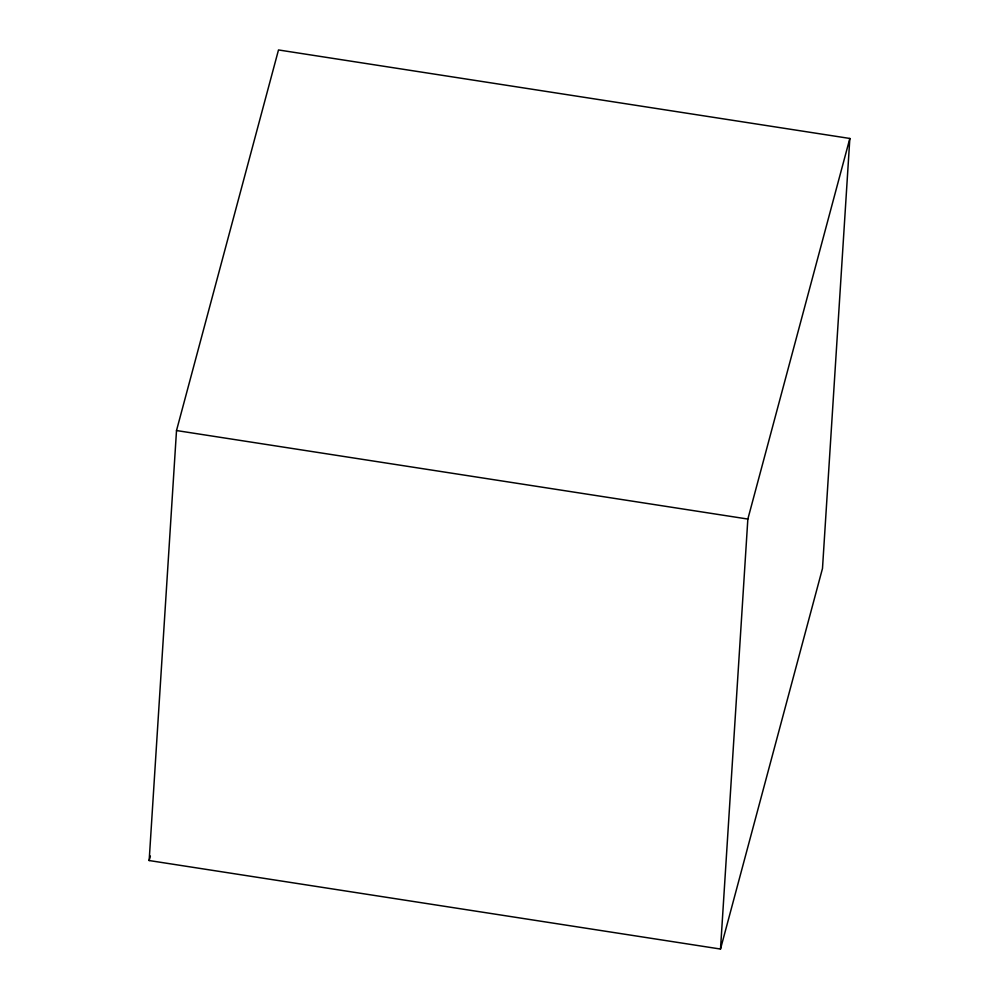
<?xml version="1.0" encoding="UTF-8"?>
<svg xmlns="http://www.w3.org/2000/svg" width="999" height="999" viewBox="0 0 999 999"><rect width="100%" height="100%" fill="white"/><g stroke="black" fill="none" stroke-linecap="round" stroke-linejoin="round"><path stroke-width="1.5" d="M149.163 860.539L176.511 430.544L278.496 49.95L849.837 138.461L822.489 568.456L720.504 949.05L149.163 860.539L150.374 856.018M720.504 949.05L747.851 519.055L849.837 138.461M176.511 430.544L747.851 519.055"/></g></svg>
